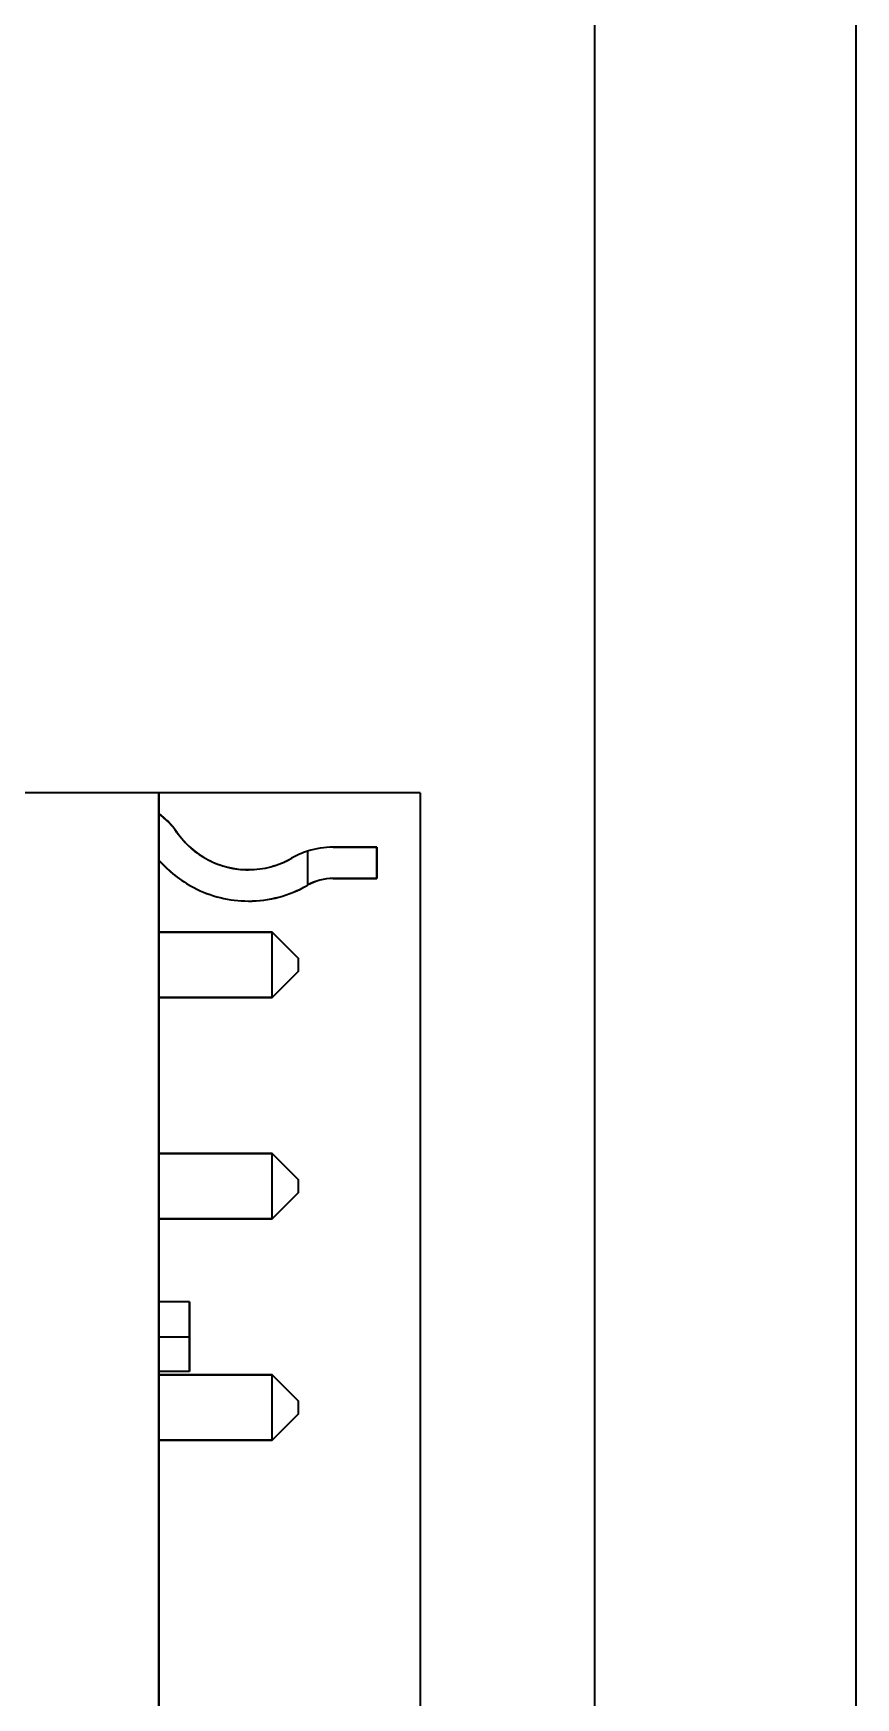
# Model space of a CAD drawing. Extents: x 146 to 1134, y 78 to 926.
# Drawn here: x 288.86 to 298.3, y 340.36 to 359.46 of the extents above; entities that cross this region are included whole.
import ezdxf

# ---------------------------------------------------------------- set-up
doc = ezdxf.new("R2010")
doc.units = 0

msp = doc.modelspace()

# ---------------------------------------------------------------- linework, layer by layer
at = {"color": 7, "lineweight": 35}
for p, q in [((298.304, 403.907), (298.304, 300.107)), ((295.304, 388.907), (295.304, 303.107)), ((290.304, 329.076), (290.304, 350.739)), ((290.304, 350.739), (290.304, 329.076)), ((293.304, 350.739), (293.304, 329.076)), ((293.304, 350.739), (293.304, 329.076))]:
    msp.add_line(p, q, dxfattribs=at)
at = {"color": 7, "lineweight": 35, "ltscale": 0.125}
msp.add_line((293.304, 350.739), (288.304, 350.739), dxfattribs=at)
at = {"color": 7, "lineweight": 35, "ltscale": 0.001739}
for p, q in [((290.304, 350.502), (290.358, 350.458)), ((290.358, 350.458), (290.304, 350.502))]:
    msp.add_line(p, q, dxfattribs=at)
at = {"color": 7, "lineweight": 35, "ltscale": 0.009769}
msp.add_line((292.011, 350.071), (292.011, 349.68), dxfattribs=at)
msp.add_line((292.011, 350.071), (292.011, 349.68), dxfattribs=at)
at = {"color": 7, "lineweight": 35, "ltscale": 0.004697}
for p, q in [((292.304, 350.117), (292.492, 350.117)), ((292.492, 349.757), (292.304, 349.757))]:
    msp.add_line(p, q, dxfattribs=at)
at = {"color": 7, "lineweight": 35, "ltscale": 0.0125}
for p, q in [((292.804, 350.117), (292.304, 350.117)), ((292.304, 350.117), (292.804, 350.117)), ((292.304, 349.757), (292.804, 349.757))]:
    msp.add_line(p, q, dxfattribs=at)
at = {"color": 7, "lineweight": 35, "ltscale": 0.00381}
for p, q in [((292.492, 350.117), (292.645, 350.117)), ((292.645, 349.757), (292.492, 349.757))]:
    msp.add_line(p, q, dxfattribs=at)
at = {"color": 7, "lineweight": 35, "ltscale": 0.002662}
for p, q in [((292.645, 350.117), (292.751, 350.117)), ((292.751, 349.757), (292.645, 349.757))]:
    msp.add_line(p, q, dxfattribs=at)
at = {"color": 7, "lineweight": 35, "ltscale": 0.001331}
for p, q in [((292.751, 350.117), (292.804, 350.117)), ((292.804, 349.757), (292.751, 349.757))]:
    msp.add_line(p, q, dxfattribs=at)
at = {"color": 7, "lineweight": 35, "ltscale": 0.009}
for p, q in [((292.804, 350.117), (292.804, 349.757)), ((292.804, 349.757), (292.804, 350.117))]:
    msp.add_line(p, q, dxfattribs=at)
at = {"color": 7, "lineweight": 35, "ltscale": 0.00012094}
for p, q in [((292.006, 349.678), (292.011, 349.68)), ((292.011, 349.68), (292.006, 349.678))]:
    msp.add_line(p, q, dxfattribs=at)
at = {"color": 7, "lineweight": 35, "ltscale": 0.0325}
for p, q in [((291.604, 349.142), (290.304, 349.142)), ((290.304, 349.142), (291.604, 349.142)), ((290.304, 349.142), (291.604, 349.142)), ((290.304, 349.142), (291.604, 349.142)), ((291.604, 349.142), (290.304, 349.142)), ((291.604, 348.392), (290.304, 348.392)), ((290.304, 348.392), (291.604, 348.392)), ((291.604, 346.602), (290.304, 346.602)), ((290.304, 346.602), (291.604, 346.602)), ((290.304, 346.602), (291.604, 346.602)), ((290.304, 346.602), (291.604, 346.602)), ((291.604, 346.602), (290.304, 346.602)), ((291.604, 345.852), (290.304, 345.852)), ((290.304, 345.852), (291.604, 345.852)), ((291.604, 344.062), (290.304, 344.062)), ((290.304, 344.062), (291.604, 344.062)), ((290.304, 344.062), (291.604, 344.062)), ((290.304, 344.062), (291.604, 344.062)), ((291.604, 344.062), (290.304, 344.062)), ((291.604, 343.312), (290.304, 343.312)), ((290.304, 343.312), (291.604, 343.312))]:
    msp.add_line(p, q, dxfattribs=at)
at = {"color": 7, "lineweight": 35, "ltscale": 0.01875}
for p, q in [((291.604, 348.392), (291.604, 349.142)), ((291.604, 348.392), (291.604, 349.142)), ((291.604, 345.852), (291.604, 346.602)), ((291.604, 345.852), (291.604, 346.602)), ((291.604, 343.312), (291.604, 344.062)), ((291.604, 343.312), (291.604, 344.062))]:
    msp.add_line(p, q, dxfattribs=at)
at = {"color": 7, "lineweight": 35, "ltscale": 0.010607}
for p, q in [((291.604, 349.142), (291.904, 348.842)), ((291.904, 348.842), (291.604, 349.142)), ((291.604, 348.392), (291.904, 348.692)), ((291.904, 348.692), (291.604, 348.392)), ((291.604, 346.602), (291.904, 346.302)), ((291.904, 346.302), (291.604, 346.602)), ((291.604, 345.852), (291.904, 346.152)), ((291.904, 346.152), (291.604, 345.852)), ((291.604, 344.062), (291.904, 343.762)), ((291.904, 343.762), (291.604, 344.062)), ((291.604, 343.312), (291.904, 343.612)), ((291.904, 343.612), (291.604, 343.312))]:
    msp.add_line(p, q, dxfattribs=at)
at = {"color": 7, "lineweight": 35, "ltscale": 0.00375}
for p, q in [((291.904, 348.842), (291.904, 348.692)), ((291.904, 348.842), (291.904, 348.692)), ((291.904, 343.762), (291.904, 343.612)), ((291.904, 343.762), (291.904, 343.612))]:
    msp.add_line(p, q, dxfattribs=at)
at = {"color": 7, "lineweight": 35, "ltscale": 0.003751}
msp.add_line((291.904, 346.302), (291.904, 346.152), dxfattribs=at)
msp.add_line((291.904, 346.302), (291.904, 346.152), dxfattribs=at)
at = {"color": 7, "lineweight": 35, "ltscale": 0.00875}
for p, q in [((290.654, 344.899), (290.304, 344.899)), ((290.654, 344.899), (290.304, 344.899)), ((290.304, 344.499), (290.654, 344.499)), ((290.654, 344.099), (290.304, 344.099))]:
    msp.add_line(p, q, dxfattribs=at)
at = {"color": 7, "lineweight": 35, "ltscale": 0.01}
for p, q in [((290.654, 344.499), (290.654, 344.899)), ((290.654, 344.099), (290.654, 344.499))]:
    msp.add_line(p, q, dxfattribs=at)
at = {"color": 7, "lineweight": 35, "ltscale": 0.000761414}
msp.add_line((290.654, 344.899), (290.654, 344.869), dxfattribs=at)
at = {"color": 7, "lineweight": 35, "ltscale": 0.002168}
for p, q in [((290.654, 344.869), (290.654, 344.782)), ((290.654, 344.216), (290.654, 344.13))]:
    msp.add_line(p, q, dxfattribs=at)
at = {"color": 7, "lineweight": 35, "ltscale": 0.003244}
for p, q in [((290.654, 344.782), (290.654, 344.652)), ((290.654, 344.346), (290.654, 344.216))]:
    msp.add_line(p, q, dxfattribs=at)
at = {"color": 7, "lineweight": 35, "ltscale": 0.003827}
for p, q in [((290.654, 344.652), (290.654, 344.499)), ((290.654, 344.499), (290.654, 344.346))]:
    msp.add_line(p, q, dxfattribs=at)
at = {"color": 7, "lineweight": 35, "ltscale": 0.008749}
msp.add_line((290.304, 344.499), (290.654, 344.499), dxfattribs=at)
at = {"color": 7, "lineweight": 35, "ltscale": 0.000760651}
msp.add_line((290.654, 344.13), (290.654, 344.099), dxfattribs=at)
at = {"color": 7, "lineweight": 35}
for centre, radius, start, end in [((289.724, 349.737), 0.96, 34.9079, 52.8312), ((289.727, 349.739), 0.957, 34.8841, 48.7048), ((289.727, 349.739), 0.957, 34.8841, 48.7048), ((291.329, 350.857), 0.997, 214.8841, 228.7048), ((291.329, 350.857), 0.997, 214.8841, 228.7048), ((291.332, 350.859), 1, 214.9079, 242.454), ((291.332, 350.859), 1.36, 220.9398, 242.454), ((291.33, 350.857), 1.358, 220.9517, 228.7004), ((291.33, 350.856), 0.997, 228.6571, 242.4778), ((291.33, 350.856), 0.997, 228.6571, 242.4778), ((291.332, 350.859), 1, 242.454, 270), ((291.33, 350.856), 0.997, 242.4301, 256.2508), ((291.33, 350.856), 0.997, 242.4301, 256.2508), ((291.332, 350.859), 1, 270, 299.7525), ((291.333, 350.855), 0.996, 284.8461, 299.7825), ((291.333, 350.855), 0.996, 284.8461, 299.7825), ((292.304, 349.157), 0.96, 107.8056, 119.7524), ((292.303, 349.159), 0.958, 107.79, 119.768), ((292.303, 349.159), 0.958, 107.79, 119.768), ((292.304, 349.157), 0.96, 90, 107.8056), ((292.305, 349.151), 0.966, 90.0532, 107.7509), ((292.305, 349.151), 0.966, 90.0532, 107.7509), ((291.329, 350.855), 1.355, 228.6571, 242.4778), ((291.331, 350.855), 0.997, 256.2031, 270.0239), ((291.331, 350.855), 0.997, 256.2031, 270.0239), ((291.332, 350.855), 0.996, 269.9699, 284.9063), ((291.332, 350.855), 0.996, 269.9699, 284.9063), ((292.304, 349.157), 0.6, 90, 119.2921), ((292.304, 349.16), 0.598, 89.9379, 119.35), ((291.332, 350.859), 1.36, 242.454, 270), ((291.33, 350.854), 1.355, 242.4301, 256.2508), ((291.332, 350.859), 1.36, 270, 299.7525), ((291.332, 350.853), 1.355, 269.9699, 284.9063), ((291.334, 350.854), 1.355, 284.8461, 299.7825), ((291.331, 350.854), 1.355, 256.2031, 270.0239)]:
    msp.add_arc(centre, radius, start, end, dxfattribs=at)

doc.saveas('drawing.dxf')
